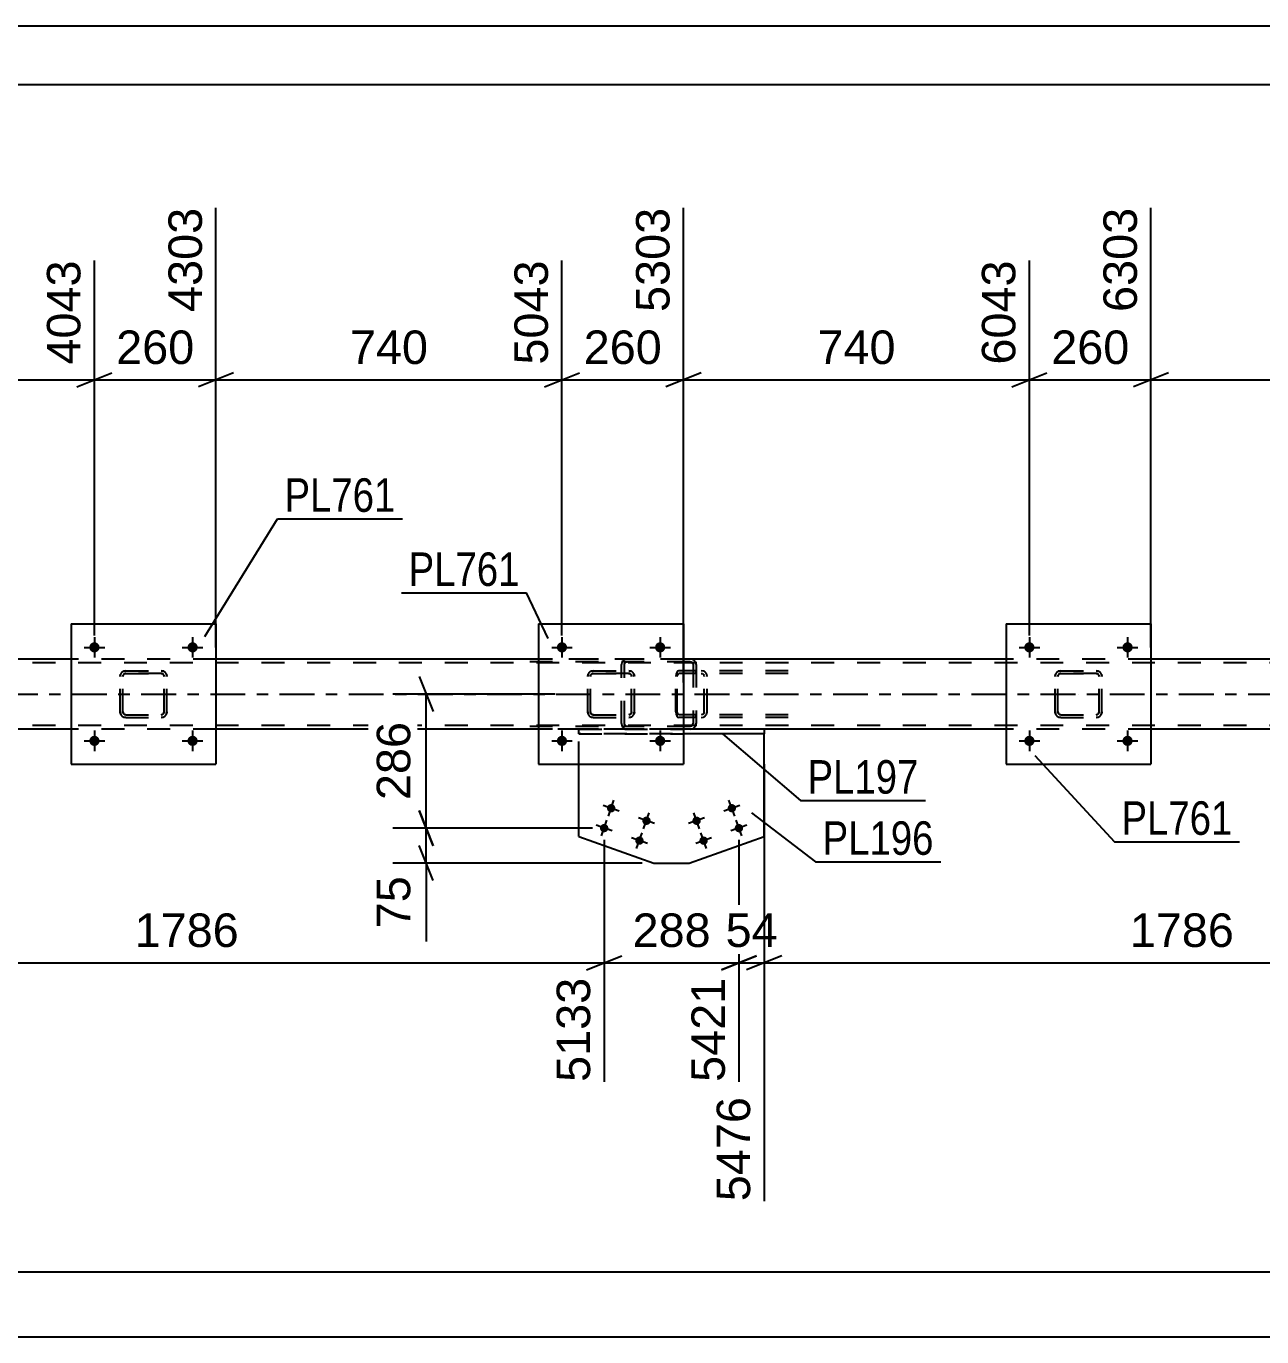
# Model space of a CAD drawing. Header units: millimetres. Extents: x -123 to 718, y -398 to 196.
# Drawn here: x 134.2 to 239.9, y 83.6 to 195.7 of the extents above; entities that cross this region are included whole.
import ezdxf

# ---------------------------------------------------------------- set-up
doc = ezdxf.new("R2010")
doc.units = ezdxf.units.MM
doc.linetypes.add('DXK_LINE_DOT2', pattern=[3.9198, 1.9599, -1.9599])
doc.linetypes.add('DXK_LINE_DOT3', pattern=[5.9187, 2.979, -0.9799, 0.9799, -0.9799])
doc.styles.add('Arial', font='ARIAL.TTF', dxfattribs={"height": 0.2})
doc.styles.add('Arial Narrow', font='ARIALN.TTF', dxfattribs={"height": 0.2})

# ---------------------------------------------------------------- blocks, each defined once
blk = doc.blocks.new('Unknown-318464438-1115')
at = {"color": 5, "linetype": 'Continuous'}
for p, q in [((718.49, 195.71), (-122.51, 195.71)), ((713.49, 190.71), (-117.51, 190.71))]:
    blk.add_line(p, q, dxfattribs=at)
blk = doc.blocks.new('Part-318464438-5909 - 5772')
at = {"color": 2, "linetype": 'Continuous'}
for p, q in [((138.04, 144.6), (138.04, 132.6)), ((138.04, 144.6), (150.44, 144.6)), ((150.44, 144.6), (150.44, 132.6)), ((138.04, 132.6), (150.44, 132.6))]:
    blk.add_line(p, q, dxfattribs=at)
blk = doc.blocks.new('Part-318464438-5774 - 5772')
at = {"color": 7, "linetype": 'DXK_LINE_DOT2'}
for p, q in [((222.23, 140.12), (222.27, 140.31)), ((222.27, 140.31), (222.23, 140.12)), ((222.23, 137.08), (222.23, 140.12)), ((222.49, 140.22), (222.47, 140.12)), ((222.47, 140.12), (222.49, 140.21)), ((222.47, 137.08), (222.47, 140.12)), ((222.49, 140.21), (222.54, 140.29)), ((222.54, 140.29), (222.49, 140.22)), ((222.53, 140.57), (222.71, 140.6)), ((222.71, 140.6), (222.53, 140.57)), ((222.62, 140.35), (222.54, 140.29)), ((222.54, 140.29), (222.62, 140.34)), ((222.62, 140.34), (222.71, 140.36)), ((222.71, 140.36), (222.62, 140.35)), ((222.71, 140.6), (225.75, 140.6)), ((222.71, 140.6), (222.71, 140.6)), ((222.71, 140.6), (225.75, 140.6)), ((222.71, 140.36), (225.75, 140.36)), ((222.71, 140.36), (222.71, 140.36)), ((225.75, 140.36), (222.71, 140.36)), ((225.75, 140.6), (225.75, 140.6)), ((225.75, 140.6), (225.94, 140.57)), ((225.94, 140.57), (225.75, 140.6)), ((225.75, 140.36), (225.75, 140.36)), ((225.75, 140.36), (225.85, 140.34)), ((225.85, 140.35), (225.75, 140.36)), ((225.92, 140.29), (225.85, 140.35)), ((225.85, 140.34), (225.92, 140.29)), ((225.92, 140.29), (225.98, 140.21)), ((225.98, 140.22), (225.92, 140.29)), ((225.99, 140.12), (225.98, 140.22)), ((225.98, 140.21), (225.99, 140.12)), ((225.99, 137.08), (225.99, 140.12)), ((226.2, 140.31), (226.23, 140.12)), ((226.23, 140.12), (226.2, 140.31)), ((226.23, 137.08), (226.23, 140.12)), ((222.27, 136.9), (222.23, 137.08)), ((222.23, 137.08), (222.27, 136.9)), ((222.49, 136.99), (222.47, 137.08)), ((222.47, 137.08), (222.49, 136.99)), ((222.54, 136.91), (222.49, 136.99)), ((222.49, 136.99), (222.54, 136.91)), ((222.62, 136.86), (222.54, 136.91)), ((222.54, 136.91), (222.62, 136.86)), ((222.71, 136.84), (222.62, 136.86)), ((222.62, 136.86), (222.71, 136.84)), ((222.71, 136.84), (225.75, 136.84)), ((222.71, 136.84), (222.71, 136.84)), ((222.71, 136.84), (225.75, 136.84)), ((225.85, 136.86), (225.75, 136.84)), ((225.75, 136.84), (225.85, 136.86)), ((225.75, 136.84), (225.75, 136.84)), ((225.92, 136.91), (225.85, 136.86)), ((225.85, 136.86), (225.92, 136.91)), ((225.98, 136.99), (225.92, 136.91)), ((225.92, 136.91), (225.98, 136.99)), ((225.99, 137.08), (225.98, 136.99)), ((225.98, 136.99), (225.99, 137.08)), ((226.23, 137.08), (226.2, 136.9)), ((226.2, 136.9), (226.23, 137.08)), ((222.71, 136.6), (222.53, 136.64)), ((222.53, 136.64), (222.71, 136.6)), ((222.71, 136.6), (225.75, 136.6)), ((222.71, 136.6), (222.71, 136.6)), ((222.71, 136.6), (225.75, 136.6)), ((225.94, 136.64), (225.75, 136.6)), ((225.75, 136.6), (225.94, 136.64)), ((225.75, 136.6), (225.75, 136.6))]:
    blk.add_line(p, q, dxfattribs=at)
at = {"color": 7, "linetype": 'DXK_LINE_DOT3'}
blk.add_line((224.23, 138.6), (224.23, 138.6), dxfattribs=at)
at = {"color": 7, "linetype": 'DXK_LINE_DOT2'}
for centre, start, end in [((222.71, 140.12), 112.5, 157.5), ((222.71, 140.12), 112.5, 157.5), ((225.75, 140.12), 22.5, 67.5), ((225.75, 140.12), 22.5, 67.5), ((222.71, 137.08), 202.5, 247.5), ((222.71, 137.08), 202.5, 247.5), ((225.75, 137.08), 292.5, 337.5), ((225.75, 137.08), 292.5, 337.5)]:
    blk.add_arc(centre, 0.48, start, end, dxfattribs=at)
blk = doc.blocks.new('Bolt-318464438-5962 - 5772')
at = {"linetype": 'Continuous'}
for points in [[(140.48, 134.6, -1), (139.6, 134.6, -1)], [(148.88, 134.6, -1), (148, 134.6, -1)]]:
    blk.add_hatch(color=1, dxfattribs=at).paths.add_polyline_path(points)
at = {"color": 1, "linetype": 'Continuous'}
for p, q in [((139.16, 134.6), (140.92, 134.6)), ((140.04, 135.48), (140.04, 133.72)), ((147.56, 134.6), (149.32, 134.6)), ((148.44, 135.48), (148.44, 133.72))]:
    blk.add_line(p, q, dxfattribs=at)
blk = doc.blocks.new('Bolt-318464438-5887 - 5772')
at = {"linetype": 'Continuous'}
for points in [[(180.48, 134.6, -1), (179.6, 134.6, -1)], [(188.88, 134.6, -1), (188, 134.6, -1)]]:
    blk.add_hatch(color=1, dxfattribs=at).paths.add_polyline_path(points)
at = {"color": 1, "linetype": 'Continuous'}
for p, q in [((179.16, 134.6), (180.92, 134.6)), ((180.04, 135.48), (180.04, 133.72)), ((187.56, 134.6), (189.32, 134.6)), ((188.44, 135.48), (188.44, 133.72))]:
    blk.add_line(p, q, dxfattribs=at)
blk = doc.blocks.new('Part-318464438-5910 - 5772')
at = {"color": 7, "linetype": 'DXK_LINE_DOT2'}
for p, q in [((142.24, 140.12), (142.27, 140.31)), ((142.27, 140.31), (142.24, 140.12)), ((142.24, 137.08), (142.24, 140.12)), ((142.49, 140.22), (142.48, 140.12)), ((142.48, 140.12), (142.49, 140.21)), ((142.48, 137.08), (142.48, 140.12)), ((142.49, 140.21), (142.55, 140.29)), ((142.55, 140.29), (142.49, 140.22)), ((142.53, 140.57), (142.72, 140.6)), ((142.72, 140.6), (142.53, 140.57)), ((142.62, 140.35), (142.55, 140.29)), ((142.55, 140.29), (142.62, 140.34)), ((142.62, 140.34), (142.72, 140.36)), ((142.72, 140.36), (142.62, 140.35)), ((142.72, 140.6), (145.76, 140.6)), ((142.72, 140.6), (142.72, 140.6)), ((142.72, 140.6), (145.76, 140.6)), ((142.72, 140.36), (145.76, 140.36)), ((142.72, 140.36), (142.72, 140.36)), ((145.76, 140.36), (142.72, 140.36)), ((145.76, 140.6), (145.76, 140.6)), ((145.76, 140.6), (145.94, 140.57)), ((145.94, 140.57), (145.76, 140.6)), ((145.76, 140.36), (145.76, 140.36)), ((145.76, 140.36), (145.85, 140.34)), ((145.85, 140.35), (145.76, 140.36)), ((145.92, 140.29), (145.85, 140.35)), ((145.85, 140.34), (145.92, 140.29)), ((145.92, 140.29), (145.98, 140.21)), ((145.98, 140.22), (145.92, 140.29)), ((146, 140.12), (145.98, 140.22)), ((145.98, 140.21), (146, 140.12)), ((146, 137.08), (146, 140.12)), ((146.2, 140.31), (146.24, 140.12)), ((146.24, 140.12), (146.2, 140.31)), ((146.24, 137.08), (146.24, 140.12)), ((142.27, 136.9), (142.24, 137.08)), ((142.24, 137.08), (142.27, 136.9)), ((142.49, 136.99), (142.48, 137.08)), ((142.48, 137.08), (142.49, 136.99)), ((142.55, 136.91), (142.49, 136.99)), ((142.49, 136.99), (142.55, 136.91)), ((142.62, 136.86), (142.55, 136.91)), ((142.55, 136.91), (142.62, 136.86)), ((142.72, 136.84), (142.62, 136.86)), ((142.62, 136.86), (142.72, 136.84)), ((142.72, 136.84), (145.76, 136.84)), ((142.72, 136.84), (142.72, 136.84)), ((142.72, 136.84), (145.76, 136.84)), ((145.85, 136.86), (145.76, 136.84)), ((145.76, 136.84), (145.85, 136.86)), ((145.76, 136.84), (145.76, 136.84)), ((145.92, 136.91), (145.85, 136.86)), ((145.85, 136.86), (145.92, 136.91)), ((145.98, 136.99), (145.92, 136.91)), ((145.92, 136.91), (145.98, 136.99)), ((146, 137.08), (145.98, 136.99)), ((145.98, 136.99), (146, 137.08)), ((146.24, 137.08), (146.2, 136.9)), ((146.2, 136.9), (146.24, 137.08)), ((142.72, 136.6), (142.53, 136.64)), ((142.53, 136.64), (142.72, 136.6)), ((142.72, 136.6), (145.76, 136.6)), ((142.72, 136.6), (142.72, 136.6)), ((142.72, 136.6), (145.76, 136.6)), ((145.94, 136.64), (145.76, 136.6)), ((145.76, 136.6), (145.94, 136.64)), ((145.76, 136.6), (145.76, 136.6))]:
    blk.add_line(p, q, dxfattribs=at)
at = {"color": 7, "linetype": 'DXK_LINE_DOT3'}
blk.add_line((144.24, 138.6), (144.24, 138.6), dxfattribs=at)
at = {"color": 7, "linetype": 'DXK_LINE_DOT2'}
for centre, start, end in [((142.72, 140.12), 112.5, 157.5), ((142.72, 140.12), 112.5, 157.5), ((145.76, 140.12), 22.5, 67.5), ((145.76, 140.12), 22.5, 67.5), ((142.72, 137.08), 202.5, 247.5), ((142.72, 137.08), 202.5, 247.5), ((145.76, 137.08), 292.5, 337.5), ((145.76, 137.08), 292.5, 337.5)]:
    blk.add_arc(centre, 0.48, start, end, dxfattribs=at)
blk = doc.blocks.new('Bolt-318464438-5873 - 5772')
at = {"linetype": 'Continuous'}
for points in [[(194.24, 128.72, -1), (194.91, 128.96, -1)], [(191.22, 127.65, -1), (191.9, 127.89, -1)], [(194.84, 127.02, -1), (195.52, 127.26, -1)], [(191.82, 125.95, -1), (192.5, 126.19, -1)]]:
    blk.add_hatch(color=1, dxfattribs=at).paths.add_polyline_path(points)
at = {"color": 1, "linetype": 'Continuous'}
for p, q in [((195.25, 129.08), (193.9, 128.6)), ((194.82, 128.16), (194.33, 129.52)), ((192.24, 128.01), (190.88, 127.53)), ((191.8, 127.09), (191.32, 128.45)), ((195.42, 126.47), (194.94, 127.82)), ((192.4, 125.4), (191.92, 126.75)), ((195.86, 127.38), (194.5, 126.9)), ((192.84, 126.31), (191.48, 125.83))]:
    blk.add_line(p, q, dxfattribs=at)
blk = doc.blocks.new('Bolt-318464438-5874 - 5772')
at = {"linetype": 'Continuous'}
for points in [[(183.91, 128.96, -1), (184.59, 128.72, -1)], [(186.93, 127.89, -1), (187.61, 127.65, -1)], [(183.31, 127.26, -1), (183.99, 127.02, -1)], [(186.33, 126.19, -1), (187.01, 125.95, -1)]]:
    blk.add_hatch(color=1, dxfattribs=at).paths.add_polyline_path(points)
at = {"color": 1, "linetype": 'Continuous'}
for p, q in [((184.93, 128.6), (183.57, 129.08)), ((184.01, 128.16), (184.49, 129.52)), ((183.41, 126.47), (183.89, 127.82)), ((187.95, 127.53), (186.59, 128.01)), ((187.03, 127.09), (187.51, 128.45)), ((184.33, 126.9), (182.97, 127.38)), ((186.43, 125.4), (186.91, 126.75)), ((187.35, 125.83), (185.99, 126.31))]:
    blk.add_line(p, q, dxfattribs=at)
blk = doc.blocks.new('Part-318464438-5879 - 5772')
at = {"color": 7, "linetype": 'DXK_LINE_DOT2'}
for p, q in [((181.49, 135.2), (181.49, 135.6)), ((181.49, 135.6), (190.44, 135.6)), ((181.49, 135.2), (190.44, 135.2))]:
    blk.add_line(p, q, dxfattribs=at)
at = {"color": 2, "linetype": 'Continuous'}
for p, q in [((197.34, 135.6), (190.44, 135.6)), ((197.34, 135.6), (197.34, 135.2)), ((197.34, 135.2), (190.44, 135.2))]:
    blk.add_line(p, q, dxfattribs=at)
blk = doc.blocks.new('Part-318464438-5884 - 5772')
at = {"color": 7, "linetype": 'DXK_LINE_DOT2'}
for p in [(197.34, 135.2), (181.49, 132.6)]:
    blk.add_line(p, (181.49, 135.2), dxfattribs=at)
at = {"color": 2, "linetype": 'Continuous'}
for p, q in [((197.34, 126.43), (197.34, 135.2)), ((181.49, 126.43), (181.49, 132.6)), ((181.49, 126.43), (187.9, 124.15)), ((190.93, 124.15), (197.34, 126.43)), ((187.9, 124.15), (190.93, 124.15))]:
    blk.add_line(p, q, dxfattribs=at)
blk = doc.blocks.new('Part-318464438-5916 - 5772')
at = {"color": 7, "linetype": 'DXK_LINE_DOT2'}
for p, q in [((638.43, 141.28), (-21.68, 141.28)), ((150.44, 141.6), (138.04, 141.6)), ((190.44, 141.6), (178.04, 141.6)), ((230.43, 141.6), (218.03, 141.6)), ((638.43, 135.92), (-21.68, 135.92)), ((150.44, 135.6), (138.04, 135.6)), ((197.34, 135.6), (178.04, 135.6)), ((230.43, 135.6), (218.03, 135.6))]:
    blk.add_line(p, q, dxfattribs=at)
at = {"color": 2, "linetype": 'Continuous'}
for p, q in [((138.04, 141.6), (110.44, 141.6)), ((178.04, 141.6), (150.44, 141.6)), ((218.03, 141.6), (190.44, 141.6)), ((258.03, 141.6), (230.43, 141.6)), ((138.04, 135.6), (112.21, 135.6)), ((178.04, 135.6), (150.44, 135.6)), ((218.03, 135.6), (197.34, 135.6)), ((258.03, 135.6), (230.43, 135.6))]:
    blk.add_line(p, q, dxfattribs=at)
at = {"color": 7, "linetype": 'DXK_LINE_DOT3'}
blk.add_line((-21.68, 138.6), (638.43, 138.6), dxfattribs=at)
blk = doc.blocks.new('Bolt-318464438-5946 - 5772')
at = {"linetype": 'Continuous'}
for points in [[(180.48, 142.6, -1), (179.6, 142.6, -1)], [(188.88, 142.6, -1), (188, 142.6, -1)]]:
    blk.add_hatch(color=1, dxfattribs=at).paths.add_polyline_path(points)
at = {"color": 1, "linetype": 'Continuous'}
for p, q in [((180.04, 143.48), (180.04, 141.72)), ((188.44, 143.48), (188.44, 141.72)), ((179.16, 142.6), (180.92, 142.6)), ((187.56, 142.6), (189.32, 142.6))]:
    blk.add_line(p, q, dxfattribs=at)
blk = doc.blocks.new('Bolt-318464438-5961 - 5772')
at = {"linetype": 'Continuous'}
for points in [[(140.48, 142.6, -1), (139.6, 142.6, -1)], [(148.88, 142.6, -1), (148, 142.6, -1)]]:
    blk.add_hatch(color=1, dxfattribs=at).paths.add_polyline_path(points)
at = {"color": 1, "linetype": 'Continuous'}
for p, q in [((140.04, 143.48), (140.04, 141.72)), ((148.44, 143.48), (148.44, 141.72)), ((139.16, 142.6), (140.92, 142.6)), ((147.56, 142.6), (149.32, 142.6))]:
    blk.add_line(p, q, dxfattribs=at)
blk = doc.blocks.new('Bolt-318464438-5963 - 5772')
at = {"linetype": 'Continuous'}
for points in [[(220.47, 142.6, -1), (219.59, 142.6, -1)], [(228.87, 142.6, -1), (227.99, 142.6, -1)]]:
    blk.add_hatch(color=1, dxfattribs=at).paths.add_polyline_path(points)
at = {"color": 1, "linetype": 'Continuous'}
for p, q in [((220.03, 143.48), (220.03, 141.72)), ((228.43, 143.48), (228.43, 141.72)), ((219.15, 142.6), (220.91, 142.6)), ((227.55, 142.6), (229.31, 142.6))]:
    blk.add_line(p, q, dxfattribs=at)
blk = doc.blocks.new('Part-318464438-5985 - 5772')
at = {"color": 2, "linetype": 'Continuous'}
for p, q in [((218.03, 144.6), (218.03, 132.6)), ((218.03, 144.6), (230.43, 144.6)), ((230.43, 144.6), (230.43, 132.6)), ((218.03, 132.6), (230.43, 132.6))]:
    blk.add_line(p, q, dxfattribs=at)
blk = doc.blocks.new('Part-318464438-6030 - 5772')
at = {"color": 7, "linetype": 'DXK_LINE_DOT2'}
for p, q in [((182.24, 140.12), (182.27, 140.31)), ((182.27, 140.31), (182.24, 140.12)), ((182.24, 137.08), (182.24, 140.12)), ((182.49, 140.22), (182.48, 140.12)), ((182.48, 140.12), (182.49, 140.21)), ((182.48, 137.08), (182.48, 140.12)), ((182.49, 140.21), (182.55, 140.29)), ((182.55, 140.29), (182.49, 140.22)), ((182.53, 140.57), (182.72, 140.6)), ((182.72, 140.6), (182.53, 140.57)), ((182.62, 140.35), (182.55, 140.29)), ((182.55, 140.29), (182.62, 140.34)), ((182.62, 140.34), (182.72, 140.36)), ((182.72, 140.36), (182.62, 140.35)), ((182.72, 140.6), (185.76, 140.6)), ((182.72, 140.6), (182.72, 140.6)), ((182.72, 140.6), (185.76, 140.6)), ((182.72, 140.36), (185.76, 140.36)), ((182.72, 140.36), (182.72, 140.36)), ((185.76, 140.36), (182.72, 140.36)), ((185.76, 140.6), (185.76, 140.6)), ((185.76, 140.6), (185.94, 140.57)), ((185.94, 140.57), (185.76, 140.6)), ((185.76, 140.36), (185.76, 140.36)), ((185.76, 140.36), (185.85, 140.34)), ((185.85, 140.35), (185.76, 140.36)), ((185.93, 140.29), (185.85, 140.35)), ((185.85, 140.34), (185.93, 140.29)), ((185.93, 140.29), (185.98, 140.21)), ((185.98, 140.22), (185.93, 140.29)), ((186, 140.12), (185.98, 140.22)), ((185.98, 140.21), (186, 140.12)), ((186, 137.08), (186, 140.12)), ((186.2, 140.31), (186.24, 140.12)), ((186.24, 140.12), (186.2, 140.31)), ((186.24, 137.08), (186.24, 140.12)), ((182.27, 136.9), (182.24, 137.08)), ((182.24, 137.08), (182.27, 136.9)), ((182.49, 136.99), (182.48, 137.08)), ((182.48, 137.08), (182.49, 136.99)), ((182.55, 136.91), (182.49, 136.99)), ((182.49, 136.99), (182.55, 136.91)), ((182.62, 136.86), (182.55, 136.91)), ((182.55, 136.91), (182.62, 136.86)), ((182.72, 136.84), (182.62, 136.86)), ((182.62, 136.86), (182.72, 136.84)), ((182.72, 136.84), (185.76, 136.84)), ((182.72, 136.84), (182.72, 136.84)), ((182.72, 136.84), (185.76, 136.84)), ((185.85, 136.86), (185.76, 136.84)), ((185.76, 136.84), (185.85, 136.86)), ((185.76, 136.84), (185.76, 136.84)), ((185.93, 136.91), (185.85, 136.86)), ((185.85, 136.86), (185.93, 136.91)), ((185.98, 136.99), (185.93, 136.91)), ((185.93, 136.91), (185.98, 136.99)), ((186, 137.08), (185.98, 136.99)), ((185.98, 136.99), (186, 137.08)), ((186.24, 137.08), (186.2, 136.9)), ((186.2, 136.9), (186.24, 137.08)), ((182.72, 136.6), (182.53, 136.64)), ((182.53, 136.64), (182.72, 136.6)), ((182.72, 136.6), (185.76, 136.6)), ((182.72, 136.6), (182.72, 136.6)), ((182.72, 136.6), (185.76, 136.6)), ((185.94, 136.64), (185.76, 136.6)), ((185.76, 136.6), (185.94, 136.64)), ((185.76, 136.6), (185.76, 136.6))]:
    blk.add_line(p, q, dxfattribs=at)
at = {"color": 7, "linetype": 'DXK_LINE_DOT3'}
blk.add_line((184.24, 138.6), (184.24, 138.6), dxfattribs=at)
at = {"color": 7, "linetype": 'DXK_LINE_DOT2'}
for centre, start, end in [((182.72, 140.12), 112.5, 157.5), ((182.72, 140.12), 112.5, 157.5), ((185.76, 140.12), 22.5, 67.5), ((185.76, 140.12), 22.5, 67.5), ((182.72, 137.08), 202.5, 247.5), ((182.72, 137.08), 202.5, 247.5), ((185.76, 137.08), 292.5, 337.5), ((185.76, 137.08), 292.5, 337.5)]:
    blk.add_arc(centre, 0.48, start, end, dxfattribs=at)
blk = doc.blocks.new('Part-318464438-6035 - 5772')
at = {"color": 2, "linetype": 'Continuous'}
for p, q in [((178.04, 144.6), (178.04, 132.6)), ((178.04, 144.6), (190.44, 144.6)), ((190.44, 144.6), (190.44, 132.6)), ((178.04, 132.6), (190.44, 132.6))]:
    blk.add_line(p, q, dxfattribs=at)
blk = doc.blocks.new('Part-318464438-6145 - 5772')
at = {"color": 7, "linetype": 'DXK_LINE_DOT2'}
for p, q in [((189.8, 140.31), (189.78, 140.12)), ((189.78, 137.08), (189.78, 140.12)), ((189.86, 140.46), (189.8, 140.31)), ((189.95, 140.57), (189.86, 140.46)), ((189.91, 140.12), (189.92, 140.22)), ((189.91, 137.08), (189.91, 140.12)), ((189.92, 140.22), (189.95, 140.29)), ((190.05, 140.6), (189.95, 140.57)), ((189.95, 140.29), (190, 140.35)), ((190, 140.35), (190.05, 140.36)), ((199.4, 140.6), (190.05, 140.6)), ((199.4, 140.36), (190.05, 140.36)), ((191.51, 140.36), (191.51, 140.6)), ((192.15, 140.57), (191.96, 140.6)), ((191.96, 140.36), (192.06, 140.35)), ((192.06, 140.35), (192.14, 140.29)), ((192.14, 140.29), (192.19, 140.22)), ((192.19, 140.22), (192.21, 140.12)), ((192.21, 137.08), (192.21, 140.12)), ((192.46, 140.12), (192.43, 140.31)), ((192.46, 137.08), (192.46, 140.12)), ((189.78, 137.08), (189.8, 136.9)), ((189.8, 136.9), (189.86, 136.74)), ((189.86, 136.74), (189.95, 136.64)), ((189.92, 136.99), (189.91, 137.08)), ((189.95, 136.91), (189.92, 136.99)), ((190, 136.86), (189.95, 136.91)), ((190.05, 136.84), (190, 136.86)), ((199.4, 136.84), (190.05, 136.84)), ((191.51, 136.6), (191.51, 136.84)), ((192.06, 136.86), (191.96, 136.84)), ((192.14, 136.91), (192.06, 136.86)), ((192.19, 136.99), (192.14, 136.91)), ((192.21, 137.08), (192.19, 136.99)), ((192.43, 136.9), (192.46, 137.08)), ((189.95, 136.64), (190.05, 136.6)), ((199.4, 136.6), (190.05, 136.6)), ((191.96, 136.6), (192.15, 136.64))]:
    blk.add_line(p, q, dxfattribs=at)
for centre, start, end in [((191.97, 140.11), 23.8951, 68.8487), ((191.97, 137.1), 291.1513, 336.1049)]:
    blk.add_arc(centre, 0.492, start, end, dxfattribs=at)
blk = doc.blocks.new('Bolt-318464438-6133 - 5772')
at = {"linetype": 'Continuous'}
for points in [[(220.47, 134.6, -1), (219.59, 134.6, -1)], [(228.87, 134.6, -1), (227.99, 134.6, -1)]]:
    blk.add_hatch(color=1, dxfattribs=at).paths.add_polyline_path(points)
at = {"color": 1, "linetype": 'Continuous'}
for p, q in [((219.15, 134.6), (220.91, 134.6)), ((220.03, 135.48), (220.03, 133.72)), ((227.55, 134.6), (229.31, 134.6)), ((228.43, 135.48), (228.43, 133.72))]:
    blk.add_line(p, q, dxfattribs=at)
blk = doc.blocks.new('Part-318464438-6139 - 5772')
at = {"color": 7, "linetype": 'DXK_LINE_DOT2'}
for p, q in [((191, 141.6), (177.1, 141.6)), ((191, 141.36), (177.1, 141.36)), ((185.17, 141.31), (185.13, 141.12)), ((185.39, 141.12), (185.4, 141.22)), ((185.4, 141.22), (185.46, 141.29)), ((185.64, 141.6), (185.44, 141.57)), ((185.46, 141.29), (185.54, 141.35)), ((185.54, 141.35), (185.64, 141.36)), ((191.2, 141.57), (191, 141.6)), ((191, 141.36), (191.1, 141.35)), ((191.1, 141.35), (191.18, 141.29)), ((191.18, 141.29), (191.24, 141.22)), ((191.24, 141.22), (191.26, 141.12)), ((191.48, 141.28), (191.48, 141.31)), ((191.51, 141.12), (191.48, 141.28)), ((185.13, 136.08), (185.13, 141.12)), ((185.39, 136.08), (185.39, 141.12)), ((191.26, 141.12), (191.26, 136.08)), ((191.51, 141.12), (191.51, 136.08)), ((191, 135.84), (177.1, 135.84)), ((191, 135.6), (177.1, 135.6)), ((185.13, 136.08), (185.17, 135.9)), ((185.4, 135.99), (185.39, 136.08)), ((185.46, 135.91), (185.4, 135.99)), ((185.44, 135.64), (185.64, 135.6)), ((185.54, 135.86), (185.46, 135.91)), ((185.64, 135.84), (185.54, 135.86)), ((191.1, 135.86), (191, 135.84)), ((191, 135.6), (191.2, 135.64)), ((191.18, 135.91), (191.1, 135.86)), ((191.24, 135.99), (191.18, 135.91)), ((191.24, 135.99), (191.25, 136.02)), ((191.25, 136.02), (191.26, 136.08)), ((191.48, 135.9), (191.5, 136)), ((191.5, 136), (191.51, 136.08))]:
    blk.add_line(p, q, dxfattribs=at)
for centre, start, end in [((185.62, 141.1), 110.7583, 155.68), ((191.02, 141.1), 24.32, 69.2417), ((185.62, 136.1), 204.32, 249.2417), ((191.02, 136.1), 290.7583, 335.68)]:
    blk.add_arc(centre, 0.496, start, end, dxfattribs=at)
blk = doc.blocks.new('StraightDimension-318464438-7312 - 5772')
at = {"color": 7, "linetype": 'Continuous'}
for p, q in [((183.65, 126.14), (183.65, 105.44)), ((195.18, 126.14), (195.18, 105.44)), ((182.15, 115.03), (185.15, 116.23)), ((183.65, 115.63), (195.18, 115.63)), ((196.68, 116.23), (193.68, 115.03))]:
    blk.add_line(p, q, dxfattribs=at)
at = {"color": 0}
blk.add_wipeout([(193.35, 116.38), (193.35, 120.58), (185.48, 120.58), (185.48, 116.38)], dxfattribs=at)
at = {"color": 0, "linetype": 'Continuous'}
blk.add_wipeout([(194.58, 114.93), (190.38, 114.93), (190.38, 104.84), (194.58, 104.84)], dxfattribs=at)
at = {"color": 3, "style": 'Arial'}
blk.add_text('288', height=2.865, dxfattribs=at).set_placement((186.08, 116.98))
at = {"color": 3, "linetype": 'Continuous', "style": 'Arial'}
blk.add_text('5421', height=2.865, rotation=90.0002, dxfattribs=at).set_placement((193.98, 105.44))
blk = doc.blocks.new('StraightDimension-318464438-6342 - 5772')
at = {"color": 7, "linetype": 'Continuous'}
for p, q in [((190.44, 139.6), (190.44, 180.17)), ((220.03, 143.6), (220.03, 175.67)), ((191.94, 166.08), (188.94, 164.88)), ((218.53, 164.88), (221.53, 166.08)), ((190.44, 165.48), (220.03, 165.48))]:
    blk.add_line(p, q, dxfattribs=at)
at = {"color": 0}
blk.add_wipeout([(209.17, 166.23), (209.17, 170.43), (201.3, 170.43), (201.3, 166.23)], dxfattribs=at)
at = {"color": 3, "style": 'Arial'}
blk.add_text('740', height=2.865, dxfattribs=at).set_placement((201.9, 166.83))
at = {"color": 0, "linetype": 'Continuous'}
blk.add_wipeout([(219.43, 176.27), (215.23, 176.27), (215.23, 166.18), (219.43, 166.18)], dxfattribs=at)
at = {"color": 3, "linetype": 'Continuous', "style": 'Arial'}
blk.add_text('6043', height=2.865, rotation=90.0002, dxfattribs=at).set_placement((218.83, 166.78))
blk = doc.blocks.new('StraightDimension-318464438-7108 - 5772')
at = {"color": 7, "linetype": 'Continuous'}
blk.add_line((-21.68, 89.21), (650.53, 89.21), dxfattribs=at)
blk = doc.blocks.new('StraightDimension-318464438-6362 - 5772')
at = {"color": 7, "linetype": 'Continuous'}
for p, q in [((150.44, 142.6), (150.44, 180.17)), ((180.04, 143.6), (180.04, 175.67)), ((151.94, 166.08), (148.94, 164.88)), ((178.54, 164.88), (181.54, 166.08)), ((150.44, 165.48), (180.04, 165.48))]:
    blk.add_line(p, q, dxfattribs=at)
at = {"color": 0}
blk.add_wipeout([(169.17, 166.23), (169.17, 170.43), (161.3, 170.43), (161.3, 166.23)], dxfattribs=at)
at = {"color": 3, "style": 'Arial'}
blk.add_text('740', height=2.865, dxfattribs=at).set_placement((161.9, 166.83))
at = {"color": 0, "linetype": 'Continuous'}
blk.add_wipeout([(179.44, 176.27), (175.24, 176.27), (175.24, 166.18), (179.44, 166.18)], dxfattribs=at)
at = {"color": 3, "linetype": 'Continuous', "style": 'Arial'}
blk.add_text('5043', height=2.865, rotation=90.0002, dxfattribs=at).set_placement((178.84, 166.78))
blk = doc.blocks.new('StraightDimension-318464438-7147 - 5772')
at = {"color": 7, "linetype": 'Continuous'}
blk.add_line((-22.48, 83.64), (651.33, 83.64), dxfattribs=at)
blk = doc.blocks.new('StraightDimension-318464438-6323 - 5772')
at = {"color": 7, "linetype": 'Continuous'}
for p, q in [((230.43, 142.6), (230.43, 180.17)), ((220.03, 143.6), (220.03, 175.67)), ((218.53, 164.88), (221.53, 166.08)), ((231.93, 166.08), (228.93, 164.88)), ((220.03, 165.48), (230.43, 165.48))]:
    blk.add_line(p, q, dxfattribs=at)
at = {"color": 0}
blk.add_wipeout([(229.17, 166.23), (229.17, 170.43), (221.3, 170.43), (221.3, 166.23)], dxfattribs=at)
at = {"color": 3, "style": 'Arial'}
blk.add_text('260', height=2.865, dxfattribs=at).set_placement((221.9, 166.83))
at = {"color": 0, "linetype": 'Continuous'}
blk.add_wipeout([(229.83, 180.77), (225.63, 180.77), (225.63, 170.68), (229.83, 170.68)], dxfattribs=at)
at = {"color": 3, "linetype": 'Continuous', "style": 'Arial'}
blk.add_text('6303', height=2.865, rotation=90.0002, dxfattribs=at).set_placement((229.23, 171.28))
blk = doc.blocks.new('StraightDimension-318464438-7276 - 5772')
at = {"color": 7, "linetype": 'Continuous'}
for p, q in [((112.21, 134.6), (112.21, 95.24)), ((183.65, 126.14), (183.65, 105.44)), ((113.71, 116.23), (110.71, 115.03)), ((112.21, 115.63), (183.65, 115.63)), ((182.15, 115.03), (185.15, 116.23))]:
    blk.add_line(p, q, dxfattribs=at)
at = {"color": 0}
blk.add_wipeout([(152.98, 116.38), (152.98, 120.58), (142.88, 120.58), (142.88, 116.38)], dxfattribs=at)
at = {"color": 3, "style": 'Arial'}
blk.add_text('1786', height=2.865, dxfattribs=at).set_placement((143.48, 116.98))
at = {"color": 0, "linetype": 'Continuous'}
blk.add_wipeout([(183.05, 114.93), (178.85, 114.93), (178.85, 104.84), (183.05, 104.84)], dxfattribs=at)
at = {"color": 3, "linetype": 'Continuous', "style": 'Arial'}
blk.add_text('5133', height=2.865, rotation=90.0002, dxfattribs=at).set_placement((182.45, 105.44))
blk = doc.blocks.new('StraightDimension-318464438-6304 - 5772')
at = {"color": 7, "linetype": 'Continuous'}
for p, q in [((230.43, 142.6), (230.43, 180.17)), ((260.03, 143.6), (260.03, 175.67)), ((231.93, 166.08), (228.93, 164.88)), ((258.53, 164.88), (261.53, 166.08)), ((230.43, 165.48), (260.03, 165.48))]:
    blk.add_line(p, q, dxfattribs=at)
at = {"color": 0}
blk.add_wipeout([(249.17, 166.23), (249.17, 170.43), (241.3, 170.43), (241.3, 166.23)], dxfattribs=at)
at = {"color": 3, "style": 'Arial'}
blk.add_text('740', height=2.865, dxfattribs=at).set_placement((241.9, 166.83))
at = {"color": 0, "linetype": 'Continuous'}
blk.add_wipeout([(259.43, 176.27), (255.23, 176.27), (255.23, 166.18), (259.43, 166.18)], dxfattribs=at)
at = {"color": 3, "linetype": 'Continuous', "style": 'Arial'}
blk.add_text('7043', height=2.865, rotation=90.0002, dxfattribs=at).set_placement((258.83, 166.78))
blk = doc.blocks.new('StraightDimension-318464438-6352 - 5772')
at = {"color": 7, "linetype": 'Continuous'}
for p, q in [((190.44, 139.6), (190.44, 180.17)), ((180.04, 143.6), (180.04, 175.67)), ((178.54, 164.88), (181.54, 166.08)), ((191.94, 166.08), (188.94, 164.88)), ((180.04, 165.48), (190.44, 165.48))]:
    blk.add_line(p, q, dxfattribs=at)
at = {"color": 0}
blk.add_wipeout([(189.17, 166.23), (189.17, 170.43), (181.3, 170.43), (181.3, 166.23)], dxfattribs=at)
at = {"color": 3, "style": 'Arial'}
blk.add_text('260', height=2.865, dxfattribs=at).set_placement((181.9, 166.83))
at = {"color": 0, "linetype": 'Continuous'}
blk.add_wipeout([(189.84, 180.77), (185.64, 180.77), (185.64, 170.68), (189.84, 170.68)], dxfattribs=at)
at = {"color": 3, "linetype": 'Continuous', "style": 'Arial'}
blk.add_text('5303', height=2.865, rotation=90.0002, dxfattribs=at).set_placement((189.24, 171.28))
blk = doc.blocks.new('StraightDimension-318464438-6381 - 5772')
at = {"color": 7, "linetype": 'Continuous'}
for p, q in [((150.44, 142.6), (150.44, 180.17)), ((140.04, 143.6), (140.04, 175.67)), ((138.54, 164.88), (141.54, 166.08)), ((151.94, 166.08), (148.94, 164.88)), ((140.04, 165.48), (150.44, 165.48))]:
    blk.add_line(p, q, dxfattribs=at)
at = {"color": 0}
blk.add_wipeout([(149.17, 166.23), (149.17, 170.43), (141.3, 170.43), (141.3, 166.23)], dxfattribs=at)
at = {"color": 3, "style": 'Arial'}
blk.add_text('260', height=2.865, dxfattribs=at).set_placement((141.9, 166.83))
at = {"color": 0, "linetype": 'Continuous'}
blk.add_wipeout([(149.84, 180.77), (145.64, 180.77), (145.64, 170.68), (149.84, 170.68)], dxfattribs=at)
at = {"color": 3, "linetype": 'Continuous', "style": 'Arial'}
blk.add_text('4303', height=2.865, rotation=90.0002, dxfattribs=at).set_placement((149.24, 171.28))
blk = doc.blocks.new('StraightDimension-318464438-6400 - 5772')
at = {"color": 7, "linetype": 'Continuous'}
for p, q in [((110.44, 142.6), (110.44, 180.17)), ((140.04, 143.6), (140.04, 175.67)), ((111.94, 166.08), (108.94, 164.88)), ((138.54, 164.88), (141.54, 166.08)), ((110.44, 165.48), (140.04, 165.48))]:
    blk.add_line(p, q, dxfattribs=at)
at = {"color": 0}
blk.add_wipeout([(129.17, 166.23), (129.17, 170.43), (121.3, 170.43), (121.3, 166.23)], dxfattribs=at)
at = {"color": 3, "style": 'Arial'}
blk.add_text('740', height=2.865, dxfattribs=at).set_placement((121.9, 166.83))
at = {"color": 0, "linetype": 'Continuous'}
blk.add_wipeout([(139.44, 176.27), (135.24, 176.27), (135.24, 166.18), (139.44, 166.18)], dxfattribs=at)
at = {"color": 3, "linetype": 'Continuous', "style": 'Arial'}
blk.add_text('4043', height=2.865, rotation=90.0002, dxfattribs=at).set_placement((138.84, 166.78))
blk = doc.blocks.new('StraightDimension-318464438-6911 - 5772')
at = {"color": 7, "linetype": 'Continuous'}
for p, q in [((167.81, 140.1), (169.01, 137.1)), ((179.46, 138.6), (165.56, 138.6)), ((168.41, 127.14), (168.41, 138.6)), ((169.01, 125.64), (167.81, 128.64)), ((182.65, 127.14), (165.56, 127.14))]:
    blk.add_line(p, q, dxfattribs=at)
at = {"color": 0}
blk.add_wipeout([(167.66, 136.81), (163.46, 136.81), (163.46, 128.94), (167.66, 128.94)], dxfattribs=at)
at = {"color": 3, "style": 'Arial'}
blk.add_text('286', height=2.865, rotation=90.0002, dxfattribs=at).set_placement((167.06, 129.54))
blk = doc.blocks.new('StraightDimension-318464438-6928 - 5772')
at = {"color": 7, "linetype": 'Continuous'}
for p, q in [((167.81, 128.64), (169.01, 125.64)), ((182.65, 127.14), (165.56, 127.14)), ((168.41, 124.15), (168.41, 127.14)), ((169.01, 122.65), (167.81, 125.65)), ((186.9, 124.15), (165.56, 124.15)), ((168.41, 124.15), (168.41, 117.46)), ((168.41, 124.15), (168.41, 117.46))]:
    blk.add_line(p, q, dxfattribs=at)
at = {"color": 0}
blk.add_wipeout([(167.66, 123.63), (163.46, 123.63), (163.46, 117.98), (167.66, 117.98)], dxfattribs=at)
at = {"color": 3, "style": 'Arial'}
blk.add_text('75', height=2.865, rotation=90.0002, dxfattribs=at).set_placement((167.06, 118.58))
blk = doc.blocks.new('StraightDimension-318464438-7339 - 5772')
at = {"color": 7, "linetype": 'Continuous'}
for p, q in [((197.34, 132.6), (197.34, 95.24)), ((195.18, 126.14), (195.18, 105.44)), ((193.68, 115.03), (196.68, 116.23)), ((195.18, 115.63), (197.34, 115.63)), ((198.84, 116.23), (195.84, 115.03))]:
    blk.add_line(p, q, dxfattribs=at)
at = {"color": 0, "linetype": 'Continuous'}
blk.add_wipeout([(196.74, 104.73), (192.54, 104.73), (192.54, 94.64), (196.74, 94.64)], dxfattribs=at)
at = {"color": 3, "linetype": 'Continuous', "style": 'Arial'}
blk.add_text('5476', height=2.865, rotation=90.0002, dxfattribs=at).set_placement((196.14, 95.24))
at = {"color": 0}
blk.add_wipeout([(199.08, 116.38), (199.08, 120.58), (193.44, 120.58), (193.44, 116.38)], dxfattribs=at)
at = {"color": 3, "style": 'Arial'}
blk.add_text('54', height=2.865, dxfattribs=at).set_placement((194.04, 116.98))
blk = doc.blocks.new('StraightDimension-318464438-7330 - 5772')
at = {"color": 7, "linetype": 'Continuous'}
for p, q in [((197.34, 132.6), (197.34, 95.24)), ((268.79, 126.14), (268.79, 105.44)), ((198.84, 116.23), (195.84, 115.03)), ((197.34, 115.63), (268.79, 115.63)), ((267.29, 115.03), (270.29, 116.23))]:
    blk.add_line(p, q, dxfattribs=at)
at = {"color": 0}
blk.add_wipeout([(238.11, 116.38), (238.11, 120.58), (228.02, 120.58), (228.02, 116.38)], dxfattribs=at)
at = {"color": 3, "style": 'Arial'}
blk.add_text('1786', height=2.865, dxfattribs=at).set_placement((228.62, 116.98))
at = {"color": 0, "linetype": 'Continuous'}
blk.add_wipeout([(268.19, 114.93), (263.99, 114.93), (263.99, 104.84), (268.19, 104.84)], dxfattribs=at)
at = {"color": 3, "linetype": 'Continuous', "style": 'Arial'}
blk.add_text('7262', height=2.865, rotation=90.0002, dxfattribs=at).set_placement((267.59, 105.44))
blk = doc.blocks.new('Mark-318464438-5905 - 5772')
at = {"color": 30, "linetype": 'Continuous'}
for p, q in [((149.49, 143.54), (155.7, 153.59)), ((155.7, 153.59), (166.41, 153.59))]:
    blk.add_line(p, q, dxfattribs=at)
at = {"color": 0}
blk.add_wipeout([(165.81, 154.19), (165.81, 157.19), (156.3, 157.19), (156.3, 154.19)], dxfattribs=at)
blk.add_wipeout([(165.81, 154.19), (165.81, 157.19), (156.3, 157.19), (156.3, 154.19)], dxfattribs=at)
at = {"color": 3, "style": 'Arial Narrow'}
blk.add_text('PL761', height=2.863, dxfattribs=at).set_placement((156.3, 154.19))
blk = doc.blocks.new('Mark-318464438-5875 - 5772')
at = {"color": 30, "linetype": 'Continuous'}
for p, q in [((193.78, 135.2), (200.45, 129.49)), ((200.45, 129.49), (211.15, 129.49))]:
    blk.add_line(p, q, dxfattribs=at)
at = {"color": 0}
blk.add_wipeout([(210.55, 130.09), (210.55, 133.09), (201.05, 133.09), (201.05, 130.09)], dxfattribs=at)
blk.add_wipeout([(210.55, 130.09), (210.55, 133.09), (201.05, 133.09), (201.05, 130.09)], dxfattribs=at)
at = {"color": 3, "style": 'Arial Narrow'}
blk.add_text('PL197', height=2.863, dxfattribs=at).set_placement((201.05, 130.09))
blk = doc.blocks.new('Mark-318464438-5880 - 5772')
at = {"color": 30, "linetype": 'Continuous'}
for p, q in [((196.25, 128.45), (201.74, 124.26)), ((201.74, 124.26), (212.44, 124.26))]:
    blk.add_line(p, q, dxfattribs=at)
at = {"color": 0}
blk.add_wipeout([(211.84, 124.86), (211.84, 127.86), (202.34, 127.86), (202.34, 124.86)], dxfattribs=at)
blk.add_wipeout([(211.84, 124.86), (211.84, 127.86), (202.34, 127.86), (202.34, 124.86)], dxfattribs=at)
at = {"color": 3, "style": 'Arial Narrow'}
blk.add_text('PL196', height=2.863, dxfattribs=at).set_placement((202.34, 124.86))
blk = doc.blocks.new('Mark-318464438-5981 - 5772')
at = {"color": 30, "linetype": 'Continuous'}
for p, q in [((220.51, 133.35), (227.31, 125.97)), ((227.31, 125.97), (238.01, 125.97))]:
    blk.add_line(p, q, dxfattribs=at)
at = {"color": 0}
blk.add_wipeout([(237.41, 126.57), (237.41, 129.57), (227.91, 129.57), (227.91, 126.57)], dxfattribs=at)
blk.add_wipeout([(237.41, 126.57), (237.41, 129.57), (227.91, 129.57), (227.91, 126.57)], dxfattribs=at)
at = {"color": 3, "style": 'Arial Narrow'}
blk.add_text('PL761', height=2.863, dxfattribs=at).set_placement((227.91, 126.57))
blk = doc.blocks.new('Mark-318464438-6031 - 5772')
at = {"color": 30, "linetype": 'Continuous'}
for p in [(166.32, 147.25), (178.85, 143.35)]:
    blk.add_line(p, (177.02, 147.25), dxfattribs=at)
at = {"color": 0}
blk.add_wipeout([(176.42, 147.85), (176.42, 150.85), (166.92, 150.85), (166.92, 147.85)], dxfattribs=at)
blk.add_wipeout([(176.42, 147.85), (176.42, 150.85), (166.92, 150.85), (166.92, 147.85)], dxfattribs=at)
at = {"color": 3, "style": 'Arial Narrow'}
blk.add_text('PL761', height=2.863, dxfattribs=at).set_placement((166.92, 147.85))

msp = doc.modelspace()

# ---------------------------------------------------------------- block references
for name in ['Unknown-318464438-1115', 'Part-318464438-5909 - 5772', 'Part-318464438-6035 - 5772', 'Part-318464438-5985 - 5772', 'Bolt-318464438-5961 - 5772', 'Bolt-318464438-5946 - 5772', 'Bolt-318464438-5963 - 5772', 'Part-318464438-5916 - 5772', 'Part-318464438-6139 - 5772', 'Part-318464438-5910 - 5772', 'Part-318464438-6030 - 5772', 'Part-318464438-6145 - 5772', 'Part-318464438-5774 - 5772', 'Part-318464438-5879 - 5772', 'Bolt-318464438-5962 - 5772', 'Bolt-318464438-5887 - 5772', 'Part-318464438-5884 - 5772', 'Bolt-318464438-6133 - 5772', 'Bolt-318464438-5874 - 5772', 'Bolt-318464438-5873 - 5772']:
    msp.add_blockref(name, (0, 0))

# ---------------------------------------------------------------- next in the draw order: block references
for name in ['StraightDimension-318464438-6362 - 5772', 'StraightDimension-318464438-6342 - 5772', 'StraightDimension-318464438-7312 - 5772']:
    msp.add_blockref(name, (0, 0))

# ---------------------------------------------------------------- next in the draw order: block references
for name in ['StraightDimension-318464438-6381 - 5772', 'StraightDimension-318464438-6352 - 5772', 'StraightDimension-318464438-6323 - 5772', 'StraightDimension-318464438-7108 - 5772']:
    msp.add_blockref(name, (0, 0))

# ---------------------------------------------------------------- next in the draw order: block references
for name in ['StraightDimension-318464438-6400 - 5772', 'StraightDimension-318464438-6304 - 5772', 'Mark-318464438-5905 - 5772', 'StraightDimension-318464438-7147 - 5772']:
    msp.add_blockref(name, (0, 0))

# ---------------------------------------------------------------- next in the draw order: block references
for name in ['Mark-318464438-6031 - 5772', 'StraightDimension-318464438-7276 - 5772', 'StraightDimension-318464438-7339 - 5772']:
    msp.add_blockref(name, (0, 0))

# ---------------------------------------------------------------- next in the draw order: block references
for name in ['StraightDimension-318464438-6911 - 5772', 'StraightDimension-318464438-7330 - 5772']:
    msp.add_blockref(name, (0, 0))

# ---------------------------------------------------------------- next in the draw order: block references
for name in ['Mark-318464438-5875 - 5772', 'Mark-318464438-5981 - 5772', 'StraightDimension-318464438-6928 - 5772', 'Mark-318464438-5880 - 5772']:
    msp.add_blockref(name, (0, 0))

doc.saveas('drawing.dxf')
